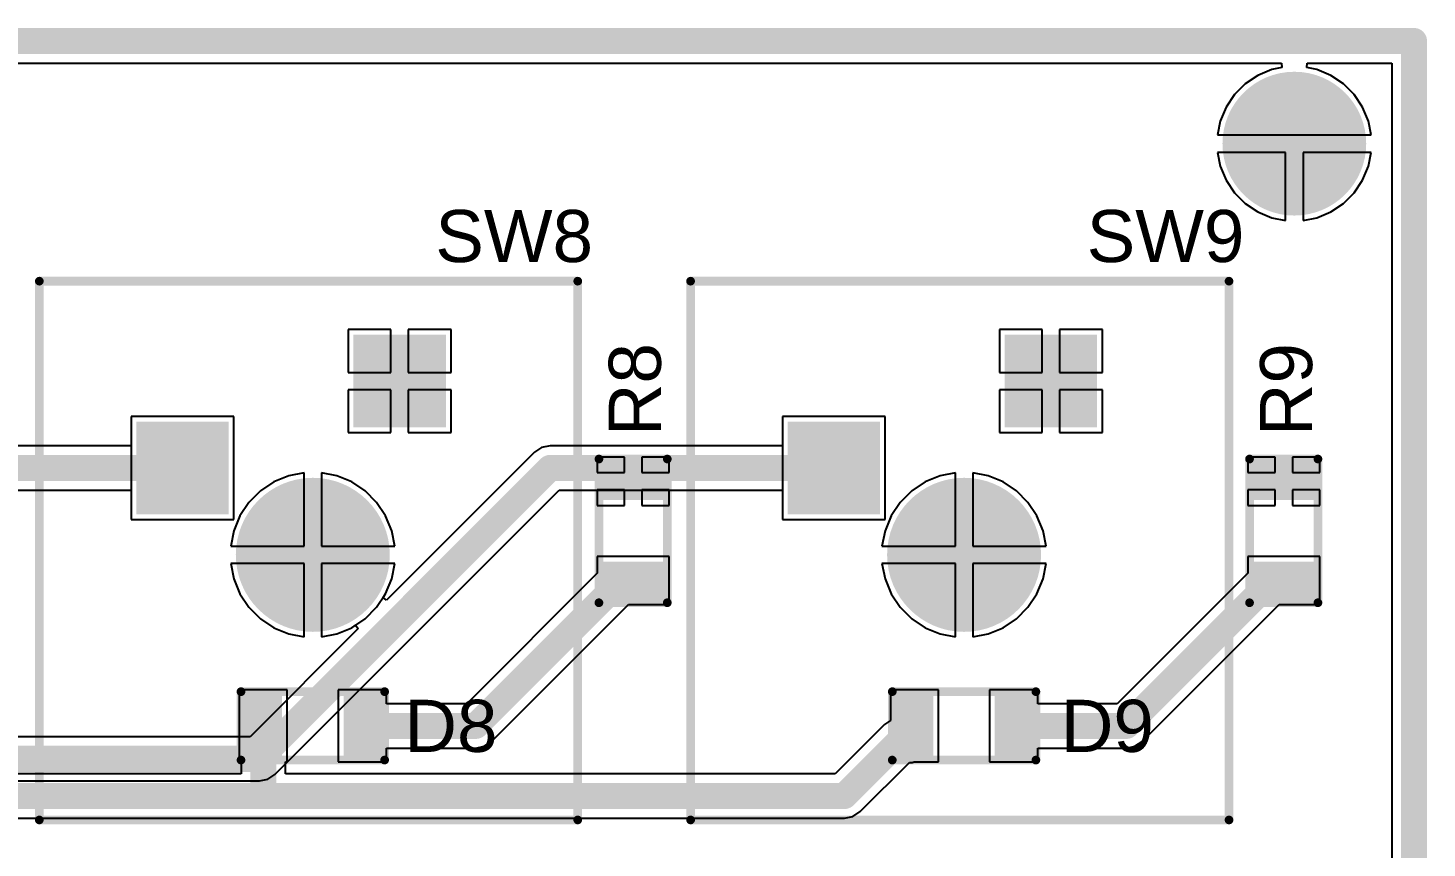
# Model space of a CAD drawing. Header units: millimetres. Extents: x -27 to 152, y -4 to 51.
# Drawn here: x 111.46 to 152.38, y 27.41 to 51.38 of the extents above; entities that cross this region are included whole.
import ezdxf

# ---------------------------------------------------------------- set-up
doc = ezdxf.new("R2010")
doc.units = ezdxf.units.MM
for name, color, linetype in [('BottomLayer', 5, 'Continuous'), ('BottomSolder', 6, 'Continuous'), ('KeepOutLayer', 6, 'Continuous'), ('MultiLayer', 9, 'Continuous'), ('PadHoleLayer', 156, 'Continuous'), ('TopLayer', 1, 'Continuous'), ('TopOverlay', 2, 'Continuous'), ('TopPaste', 8, 'Continuous'), ('TopSolder', 216, 'Continuous')]:
    doc.layers.add(name, color=color, linetype=linetype)
doc.styles.add('Arial', font='arial.ttf', dxfattribs={"height": 0.2})

# ---------------------------------------------------------------- blocks, each defined once
blk = doc.blocks.new('LED_1206_2')
at = {"layer": 'TopLayer'}
for points in [[(-1.9, 0.8), (-1, 0.8), (-1, -0.8), (-1.9, -0.8)], [(1, 0.8), (1.9, 0.8), (1.9, -0.8), (1, -0.8)]]:
    blk.add_hatch(color=1, dxfattribs=at).paths.add_polyline_path(points)
at = {"layer": 'TopPaste'}
for points in [[(-1.9, 0.8), (-1, 0.8), (-1, -0.8), (-1.9, -0.8)], [(1, 0.8), (1.9, 0.8), (1.9, -0.8), (1, -0.8)]]:
    blk.add_hatch(color=8, dxfattribs=at).paths.add_polyline_path(points)
at = {"layer": 'TopSolder'}
for points in [[(-2.002, 0.902), (-0.898, 0.902), (-0.898, -0.902), (-2.002, -0.902)], [(0.898, 0.902), (2.002, 0.902), (2.002, -0.902), (0.898, -0.902)]]:
    blk.add_hatch(color=216, dxfattribs=at).paths.add_polyline_path(points)
at = {"layer": 'TopOverlay', "const_width": 0.254}
for points in [[(-2.1, 1), (2.1, 1)], [(-2.1, -1), (-2.1, 1)], [(2.1, -1), (2.1, 1)], [(-2.1, -1), (2.1, -1)]]:
    blk.add_lwpolyline(points, dxfattribs=at)
at = {"layer": 'TopOverlay', "const_width": 0.127}
for points in [[(-2.164, 1, 1), (-2.037, 1, 1)], [(-2.164, 1, 1), (-2.037, 1, 1)], [(2.037, 1, 1), (2.164, 1, 1)], [(2.037, 1, 1), (2.164, 1, 1)], [(-2.164, -1, 1), (-2.037, -1, 1)], [(-2.164, -1, 1), (-2.037, -1, 1)], [(2.037, -1, 1), (2.164, -1, 1)], [(2.037, -1, 1), (2.164, -1, 1)]]:
    blk.add_lwpolyline(points, format="xyb", close=True, dxfattribs=at)
blk = doc.blocks.new('LED_1206_3')
at = {"layer": 'TopLayer'}
for points in [[(-1.9, 0.8), (-1, 0.8), (-1, -0.8), (-1.9, -0.8)], [(1, 0.8), (1.9, 0.8), (1.9, -0.8), (1, -0.8)]]:
    blk.add_hatch(color=1, dxfattribs=at).paths.add_polyline_path(points)
at = {"layer": 'TopPaste'}
for points in [[(-1.9, 0.8), (-1, 0.8), (-1, -0.8), (-1.9, -0.8)], [(1, 0.8), (1.9, 0.8), (1.9, -0.8), (1, -0.8)]]:
    blk.add_hatch(color=8, dxfattribs=at).paths.add_polyline_path(points)
at = {"layer": 'TopSolder'}
for points in [[(-2.002, 0.902), (-0.898, 0.902), (-0.898, -0.902), (-2.002, -0.902)], [(0.898, 0.902), (2.002, 0.902), (2.002, -0.902), (0.898, -0.902)]]:
    blk.add_hatch(color=216, dxfattribs=at).paths.add_polyline_path(points)
at = {"layer": 'TopOverlay', "const_width": 0.254}
for points in [[(-2.1, 1), (2.1, 1)], [(-2.1, -1), (-2.1, 1)], [(2.1, -1), (2.1, 1)], [(-2.1, -1), (2.1, -1)]]:
    blk.add_lwpolyline(points, dxfattribs=at)
at = {"layer": 'TopOverlay', "const_width": 0.127}
for points in [[(-2.164, 1, 1), (-2.037, 1, 1)], [(-2.164, 1, 1), (-2.037, 1, 1)], [(2.037, 1, 1), (2.164, 1, 1)], [(2.037, 1, 1), (2.164, 1, 1)], [(-2.164, -1, 1), (-2.037, -1, 1)], [(-2.164, -1, 1), (-2.037, -1, 1)], [(2.037, -1, 1), (2.164, -1, 1)], [(2.037, -1, 1), (2.164, -1, 1)]]:
    blk.add_lwpolyline(points, format="xyb", close=True, dxfattribs=at)
blk = doc.blocks.new('K__________O______16')
at = {"layer": 'BottomLayer'}
for points in [[(1.29, 6.33), (3.79, 6.33), (3.79, 3.83), (1.29, 3.83)], [(-5.06, 3.79), (-2.56, 3.79), (-2.56, 1.29), (-5.06, 1.29)]]:
    blk.add_hatch(color=5, dxfattribs=at).paths.add_polyline_path(points)
h = blk.add_hatch(color=5, dxfattribs=at)
edge = h.paths.add_edge_path()
edge.add_arc((0, 0), 2.15, 0, 360)
at = {"layer": 'BottomSolder'}
for points in [[(1.188, 6.432), (3.892, 6.432), (3.892, 3.728), (1.188, 3.728)], [(-5.162, 3.892), (-2.458, 3.892), (-2.458, 1.188), (-5.162, 1.188)]]:
    blk.add_hatch(color=6, dxfattribs=at).paths.add_polyline_path(points)
h = blk.add_hatch(color=6, dxfattribs=at)
edge = h.paths.add_edge_path()
edge.add_arc((0, 0), 2.252, 0, 360)
at = {"layer": 'MultiLayer'}
for points in [[(1.29, 6.33), (3.79, 6.33), (3.79, 3.83), (1.29, 3.83)], [(-5.06, 3.79), (-2.56, 3.79), (-2.56, 1.29), (-5.06, 1.29)]]:
    blk.add_hatch(color=9, dxfattribs=at).paths.add_polyline_path(points)
h = blk.add_hatch(color=9, dxfattribs=at)
edge = h.paths.add_edge_path()
edge.add_arc((0, 0), 2.15, 0, 360)
at = {"layer": 'PadHoleLayer'}
h = blk.add_hatch(color=156, dxfattribs=at)
edge = h.paths.add_edge_path()
edge.add_arc((2.54, 5.08), 0.75, 0, 360)
h = blk.add_hatch(color=156, dxfattribs=at)
edge = h.paths.add_edge_path()
edge.add_arc((-3.81, 2.54), 0.75, 0, 360)
h = blk.add_hatch(color=156, dxfattribs=at)
edge = h.paths.add_edge_path()
edge.add_arc((0, 0), 2.05, 0, 360)
at = {"layer": 'TopLayer'}
for points in [[(1.29, 6.33), (3.79, 6.33), (3.79, 3.83), (1.29, 3.83)], [(-5.06, 3.79), (-2.56, 3.79), (-2.56, 1.29), (-5.06, 1.29)]]:
    blk.add_hatch(color=1, dxfattribs=at).paths.add_polyline_path(points)
h = blk.add_hatch(color=1, dxfattribs=at)
edge = h.paths.add_edge_path()
edge.add_arc((0, 0), 2.15, 0, 360)
at = {"layer": 'TopSolder'}
for points in [[(1.188, 6.432), (3.892, 6.432), (3.892, 3.728), (1.188, 3.728)], [(-5.162, 3.892), (-2.458, 3.892), (-2.458, 1.188), (-5.162, 1.188)]]:
    blk.add_hatch(color=216, dxfattribs=at).paths.add_polyline_path(points)
h = blk.add_hatch(color=216, dxfattribs=at)
edge = h.paths.add_edge_path()
edge.add_arc((0, 0), 2.252, 0, 360)
at = {"layer": 'TopOverlay', "const_width": 0.254}
for points in [[(-8, -7.75), (-8, 8)], [(-8, 8), (7.75, 8)], [(7.75, -7.75), (7.75, 8)], [(-8, -7.75), (7.75, -7.75)]]:
    blk.add_lwpolyline(points, dxfattribs=at)
at = {"layer": 'TopOverlay', "const_width": 0.127}
for points in [[(-8.063, 8, 1), (-7.936, 8, 1)], [(-8.063, 8, 1), (-7.936, 8, 1)], [(7.686, 8, 1), (7.813, 8, 1)], [(7.686, 8, 1), (7.813, 8, 1)], [(-8.063, -7.75, 1), (-7.936, -7.75, 1)], [(-8.063, -7.75, 1), (-7.936, -7.75, 1)], [(7.686, -7.75, 1), (7.813, -7.75, 1)], [(7.686, -7.75, 1), (7.813, -7.75, 1)]]:
    blk.add_lwpolyline(points, format="xyb", close=True, dxfattribs=at)
blk = doc.blocks.new('K__________O______17')
at = {"layer": 'BottomLayer'}
for points in [[(1.29, 6.33), (3.79, 6.33), (3.79, 3.83), (1.29, 3.83)], [(-5.06, 3.79), (-2.56, 3.79), (-2.56, 1.29), (-5.06, 1.29)]]:
    blk.add_hatch(color=5, dxfattribs=at).paths.add_polyline_path(points)
h = blk.add_hatch(color=5, dxfattribs=at)
edge = h.paths.add_edge_path()
edge.add_arc((0, 0), 2.15, 0, 360)
at = {"layer": 'BottomSolder'}
for points in [[(1.188, 6.432), (3.892, 6.432), (3.892, 3.728), (1.188, 3.728)], [(-5.162, 3.892), (-2.458, 3.892), (-2.458, 1.188), (-5.162, 1.188)]]:
    blk.add_hatch(color=6, dxfattribs=at).paths.add_polyline_path(points)
h = blk.add_hatch(color=6, dxfattribs=at)
edge = h.paths.add_edge_path()
edge.add_arc((0, 0), 2.252, 0, 360)
at = {"layer": 'MultiLayer'}
for points in [[(1.29, 6.33), (3.79, 6.33), (3.79, 3.83), (1.29, 3.83)], [(-5.06, 3.79), (-2.56, 3.79), (-2.56, 1.29), (-5.06, 1.29)]]:
    blk.add_hatch(color=9, dxfattribs=at).paths.add_polyline_path(points)
h = blk.add_hatch(color=9, dxfattribs=at)
edge = h.paths.add_edge_path()
edge.add_arc((0, 0), 2.15, 0, 360)
at = {"layer": 'PadHoleLayer'}
h = blk.add_hatch(color=156, dxfattribs=at)
edge = h.paths.add_edge_path()
edge.add_arc((2.54, 5.08), 0.75, 0, 360)
h = blk.add_hatch(color=156, dxfattribs=at)
edge = h.paths.add_edge_path()
edge.add_arc((-3.81, 2.54), 0.75, 0, 360)
h = blk.add_hatch(color=156, dxfattribs=at)
edge = h.paths.add_edge_path()
edge.add_arc((0, 0), 2.05, 0, 360)
at = {"layer": 'TopLayer'}
for points in [[(1.29, 6.33), (3.79, 6.33), (3.79, 3.83), (1.29, 3.83)], [(-5.06, 3.79), (-2.56, 3.79), (-2.56, 1.29), (-5.06, 1.29)]]:
    blk.add_hatch(color=1, dxfattribs=at).paths.add_polyline_path(points)
h = blk.add_hatch(color=1, dxfattribs=at)
edge = h.paths.add_edge_path()
edge.add_arc((0, 0), 2.15, 0, 360)
at = {"layer": 'TopSolder'}
for points in [[(1.188, 6.432), (3.892, 6.432), (3.892, 3.728), (1.188, 3.728)], [(-5.162, 3.892), (-2.458, 3.892), (-2.458, 1.188), (-5.162, 1.188)]]:
    blk.add_hatch(color=216, dxfattribs=at).paths.add_polyline_path(points)
h = blk.add_hatch(color=216, dxfattribs=at)
edge = h.paths.add_edge_path()
edge.add_arc((0, 0), 2.252, 0, 360)
at = {"layer": 'TopOverlay', "const_width": 0.254}
for points in [[(-8, -7.75), (-8, 8)], [(-8, 8), (7.75, 8)], [(7.75, -7.75), (7.75, 8)], [(-8, -7.75), (7.75, -7.75)]]:
    blk.add_lwpolyline(points, dxfattribs=at)
at = {"layer": 'TopOverlay', "const_width": 0.127}
for points in [[(-8.063, 8, 1), (-7.936, 8, 1)], [(-8.063, 8, 1), (-7.936, 8, 1)], [(7.686, 8, 1), (7.813, 8, 1)], [(7.686, 8, 1), (7.813, 8, 1)], [(-8.063, -7.75, 1), (-7.936, -7.75, 1)], [(-8.063, -7.75, 1), (-7.936, -7.75, 1)], [(7.686, -7.75, 1), (7.813, -7.75, 1)], [(7.686, -7.75, 1), (7.813, -7.75, 1)]]:
    blk.add_lwpolyline(points, format="xyb", close=True, dxfattribs=at)
blk = doc.blocks.new('RES_1206_28')
at = {"layer": 'TopLayer'}
for points in [[(-1.9, 0.8), (-1, 0.8), (-1, -0.8), (-1.9, -0.8)], [(1, 0.8), (1.9, 0.8), (1.9, -0.8), (1, -0.8)]]:
    blk.add_hatch(color=1, dxfattribs=at).paths.add_polyline_path(points)
at = {"layer": 'TopPaste'}
for points in [[(-1.9, 0.8), (-1, 0.8), (-1, -0.8), (-1.9, -0.8)], [(1, 0.8), (1.9, 0.8), (1.9, -0.8), (1, -0.8)]]:
    blk.add_hatch(color=8, dxfattribs=at).paths.add_polyline_path(points)
at = {"layer": 'TopSolder'}
for points in [[(-2.002, 0.902), (-0.898, 0.902), (-0.898, -0.902), (-2.002, -0.902)], [(0.898, 0.902), (2.002, 0.902), (2.002, -0.902), (0.898, -0.902)]]:
    blk.add_hatch(color=216, dxfattribs=at).paths.add_polyline_path(points)
at = {"layer": 'TopOverlay', "const_width": 0.254}
for points in [[(-2.1, -1), (-2.1, 1)], [(2.1, 1), (-2.1, 1)], [(2.1, -1), (2.1, 1)], [(2.1, -1), (-2.1, -1)]]:
    blk.add_lwpolyline(points, dxfattribs=at)
at = {"layer": 'TopOverlay', "const_width": 0.127}
for points in [[(-2.164, 1, 1), (-2.037, 1, 1)], [(-2.164, 1, 1), (-2.037, 1, 1)], [(2.037, 1, 1), (2.164, 1, 1)], [(2.037, 1, 1), (2.164, 1, 1)], [(-2.164, -1, 1), (-2.037, -1, 1)], [(-2.164, -1, 1), (-2.037, -1, 1)], [(2.037, -1, 1), (2.164, -1, 1)], [(2.037, -1, 1), (2.164, -1, 1)]]:
    blk.add_lwpolyline(points, format="xyb", close=True, dxfattribs=at)
blk = doc.blocks.new('RES_1206_29')
at = {"layer": 'TopLayer'}
for points in [[(-1.9, 0.8), (-1, 0.8), (-1, -0.8), (-1.9, -0.8)], [(1, 0.8), (1.9, 0.8), (1.9, -0.8), (1, -0.8)]]:
    blk.add_hatch(color=1, dxfattribs=at).paths.add_polyline_path(points)
at = {"layer": 'TopPaste'}
for points in [[(-1.9, 0.8), (-1, 0.8), (-1, -0.8), (-1.9, -0.8)], [(1, 0.8), (1.9, 0.8), (1.9, -0.8), (1, -0.8)]]:
    blk.add_hatch(color=8, dxfattribs=at).paths.add_polyline_path(points)
at = {"layer": 'TopSolder'}
for points in [[(-2.002, 0.902), (-0.898, 0.902), (-0.898, -0.902), (-2.002, -0.902)], [(0.898, 0.902), (2.002, 0.902), (2.002, -0.902), (0.898, -0.902)]]:
    blk.add_hatch(color=216, dxfattribs=at).paths.add_polyline_path(points)
at = {"layer": 'TopOverlay', "const_width": 0.254}
for points in [[(-2.1, -1), (-2.1, 1)], [(2.1, 1), (-2.1, 1)], [(2.1, -1), (2.1, 1)], [(2.1, -1), (-2.1, -1)]]:
    blk.add_lwpolyline(points, dxfattribs=at)
at = {"layer": 'TopOverlay', "const_width": 0.127}
for points in [[(-2.164, 1, 1), (-2.037, 1, 1)], [(-2.164, 1, 1), (-2.037, 1, 1)], [(2.037, 1, 1), (2.164, 1, 1)], [(2.037, 1, 1), (2.164, 1, 1)], [(-2.164, -1, 1), (-2.037, -1, 1)], [(-2.164, -1, 1), (-2.037, -1, 1)], [(2.037, -1, 1), (2.164, -1, 1)], [(2.037, -1, 1), (2.164, -1, 1)]]:
    blk.add_lwpolyline(points, format="xyb", close=True, dxfattribs=at)

msp = doc.modelspace()

# ---------------------------------------------------------------- hatches: boundary and pattern name
at = {"layer": 'BottomLayer'}
h = msp.add_hatch(color=5, dxfattribs=at)
edge = h.paths.add_edge_path()
edge.add_arc((148.5, 48), 2, 0, 360)
at = {"layer": 'BottomSolder'}
h = msp.add_hatch(color=6, dxfattribs=at)
edge = h.paths.add_edge_path()
edge.add_arc((148.5, 48), 2.102, 0, 360)
at = {"layer": 'MultiLayer'}
h = msp.add_hatch(color=9, dxfattribs=at)
edge = h.paths.add_edge_path()
edge.add_arc((148.5, 48), 2, 0, 360)
at = {"layer": 'PadHoleLayer'}
h = msp.add_hatch(color=156, dxfattribs=at)
edge = h.paths.add_edge_path()
edge.add_arc((148.5, 48), 1.375, 0, 360)
at = {"layer": 'TopLayer'}
h = msp.add_hatch(color=1, dxfattribs=at)
edge = h.paths.add_edge_path()
edge.add_arc((148.5, 48), 2, 0, 360)
at = {"layer": 'TopSolder'}
h = msp.add_hatch(color=216, dxfattribs=at)
edge = h.paths.add_edge_path()
edge.add_arc((148.5, 48), 2.102, 0, 360)

# ---------------------------------------------------------------- linework, layer by layer
at = {"layer": 'BottomLayer'}
for p, q in [((99.877, 50.353), (148.123, 50.353)), ((148.123, 50.353), (148.135, 50.226)), ((148.865, 50.226), (148.877, 50.353)), ((148.877, 50.353), (151.353, 50.353)), ((151.353, 50.353), (151.353, -2.853)), ((147.432, 49.997), (147.063, 49.751)), ((147.843, 50.167), (147.432, 49.997)), ((148.135, 50.226), (147.843, 50.167)), ((149.157, 50.167), (148.865, 50.226)), ((149.568, 49.997), (149.157, 50.167)), ((149.937, 49.751), (149.568, 49.997)), ((147.063, 49.751), (146.749, 49.437)), ((150.251, 49.437), (149.937, 49.751)), ((146.749, 49.437), (146.503, 49.068)), ((150.497, 49.068), (150.251, 49.437)), ((146.503, 49.068), (146.333, 48.657)), ((150.667, 48.657), (150.497, 49.068)), ((146.333, 48.657), (146.252, 48.254)), ((150.748, 48.254), (150.667, 48.657)), ((146.252, 48.254), (148.5, 48.254)), ((148.5, 48.254), (150.748, 48.254)), ((148.246, 47.746), (146.252, 47.746)), ((146.252, 47.746), (146.333, 47.343)), ((148.246, 45.752), (148.246, 47.746)), ((150.748, 47.746), (148.754, 47.746)), ((148.754, 47.746), (148.754, 45.752)), ((150.667, 47.343), (150.748, 47.746)), ((146.333, 47.343), (146.503, 46.932)), ((150.497, 46.932), (150.667, 47.343)), ((146.503, 46.932), (146.749, 46.563)), ((150.251, 46.563), (150.497, 46.932)), ((146.749, 46.563), (147.063, 46.249)), ((147.063, 46.249), (147.432, 46.003)), ((149.568, 46.003), (149.937, 46.249)), ((149.937, 46.249), (150.251, 46.563)), ((147.432, 46.003), (147.843, 45.833)), ((149.157, 45.833), (149.568, 46.003)), ((147.843, 45.833), (148.246, 45.752)), ((148.754, 45.752), (149.157, 45.833)), ((122.076, 42.564), (120.826, 42.564)), ((120.826, 42.564), (120.826, 41.314)), ((122.076, 41.314), (122.076, 42.564)), ((123.834, 42.564), (122.584, 42.564)), ((122.584, 42.564), (122.584, 41.314)), ((123.834, 41.314), (123.834, 42.564)), ((141.126, 42.564), (139.876, 42.564)), ((139.876, 42.564), (139.876, 41.314)), ((141.126, 41.314), (141.126, 42.564)), ((142.884, 42.564), (141.634, 42.564)), ((141.634, 42.564), (141.634, 41.314)), ((142.884, 41.314), (142.884, 42.564)), ((120.826, 41.314), (122.076, 41.314)), ((122.584, 41.314), (123.834, 41.314)), ((139.876, 41.314), (141.126, 41.314)), ((141.634, 41.314), (142.884, 41.314)), ((122.076, 40.806), (120.826, 40.806)), ((120.826, 40.806), (120.826, 39.556)), ((122.076, 39.556), (122.076, 40.806)), ((123.834, 40.806), (122.584, 40.806)), ((122.584, 40.806), (122.584, 39.556)), ((123.834, 39.556), (123.834, 40.806)), ((141.126, 40.806), (139.876, 40.806)), ((139.876, 40.806), (139.876, 39.556)), ((141.126, 39.556), (141.126, 40.806)), ((142.884, 40.806), (141.634, 40.806)), ((141.634, 40.806), (141.634, 39.556)), ((142.884, 39.556), (142.884, 40.806)), ((117.484, 40.024), (114.476, 40.024)), ((114.476, 40.024), (114.476, 39.167)), ((117.484, 37.016), (117.484, 40.024)), ((136.534, 40.024), (133.526, 40.024)), ((133.526, 40.024), (133.526, 39.167)), ((136.534, 37.016), (136.534, 40.024)), ((120.826, 39.556), (122.076, 39.556)), ((122.584, 39.556), (123.834, 39.556)), ((139.876, 39.556), (141.126, 39.556)), ((141.634, 39.556), (142.884, 39.556)), ((114.476, 39.167), (107.48, 39.167)), ((126.272, 38.978), (121.947, 34.653)), ((126.482, 39.118), (126.272, 38.978)), ((126.73, 39.167), (126.482, 39.118)), ((133.526, 39.167), (126.73, 39.167)), ((118.651, 38.11), (118.258, 37.847)), ((119.089, 38.292), (118.651, 38.11)), ((119.536, 38.381), (119.089, 38.292)), ((119.536, 36.234), (119.536, 38.381)), ((120.491, 38.292), (120.044, 38.381)), ((120.044, 38.381), (120.044, 36.234)), ((120.929, 38.11), (120.491, 38.292)), ((121.322, 37.847), (120.929, 38.11)), ((137.701, 38.11), (137.308, 37.847)), ((138.139, 38.292), (137.701, 38.11)), ((138.586, 38.381), (138.139, 38.292)), ((138.586, 36.234), (138.586, 38.381)), ((139.541, 38.292), (139.094, 38.381)), ((139.094, 38.381), (139.094, 36.234)), ((139.979, 38.11), (139.541, 38.292)), ((140.372, 37.847), (139.979, 38.11)), ((107.748, 37.873), (114.476, 37.873)), ((114.476, 37.873), (114.476, 37.016)), ((118.258, 37.847), (117.923, 37.512)), ((118.684, 29.558), (126.998, 37.873)), ((121.657, 37.512), (121.322, 37.847)), ((126.998, 37.873), (133.526, 37.873)), ((133.526, 37.873), (133.526, 37.016)), ((137.308, 37.847), (136.973, 37.512)), ((140.707, 37.512), (140.372, 37.847)), ((117.923, 37.512), (117.66, 37.119)), ((121.92, 37.119), (121.657, 37.512)), ((136.973, 37.512), (136.71, 37.119)), ((140.97, 37.119), (140.707, 37.512)), ((114.476, 37.016), (117.484, 37.016)), ((117.66, 37.119), (117.478, 36.681)), ((122.102, 36.681), (121.92, 37.119)), ((133.526, 37.016), (136.534, 37.016)), ((136.71, 37.119), (136.528, 36.681)), ((141.152, 36.681), (140.97, 37.119)), ((117.478, 36.681), (117.389, 36.234)), ((122.191, 36.234), (122.102, 36.681)), ((136.528, 36.681), (136.439, 36.234)), ((141.241, 36.234), (141.152, 36.681)), ((117.389, 36.234), (119.536, 36.234)), ((120.044, 36.234), (122.191, 36.234)), ((136.439, 36.234), (138.586, 36.234)), ((139.094, 36.234), (141.241, 36.234)), ((119.536, 35.726), (117.389, 35.726)), ((117.389, 35.726), (117.478, 35.279)), ((119.536, 33.579), (119.536, 35.726)), ((122.191, 35.726), (120.044, 35.726)), ((120.044, 35.726), (120.044, 33.579)), ((122.102, 35.279), (122.191, 35.726)), ((138.586, 35.726), (136.439, 35.726)), ((136.439, 35.726), (136.528, 35.279)), ((138.586, 33.579), (138.586, 35.726)), ((141.241, 35.726), (139.094, 35.726)), ((139.094, 35.726), (139.094, 33.579)), ((141.152, 35.279), (141.241, 35.726)), ((117.478, 35.279), (117.66, 34.841)), ((121.92, 34.841), (122.102, 35.279)), ((136.528, 35.279), (136.71, 34.841)), ((140.97, 34.841), (141.152, 35.279)), ((117.66, 34.841), (117.923, 34.448)), ((121.849, 34.734), (121.92, 34.841)), ((136.71, 34.841), (136.973, 34.448)), ((140.707, 34.448), (140.97, 34.841)), ((117.923, 34.448), (118.258, 34.113)), ((121.947, 34.653), (121.849, 34.734)), ((136.973, 34.448), (137.308, 34.113)), ((140.372, 34.113), (140.707, 34.448)), ((118.258, 34.113), (118.651, 33.85)), ((137.308, 34.113), (137.701, 33.85)), ((139.979, 33.85), (140.372, 34.113)), ((121.117, 33.823), (117.958, 30.663)), ((118.651, 33.85), (119.089, 33.668)), ((119.089, 33.668), (119.536, 33.579)), ((120.044, 33.579), (120.491, 33.668)), ((120.491, 33.668), (120.929, 33.85)), ((120.929, 33.85), (121.036, 33.921)), ((121.036, 33.921), (121.117, 33.823)), ((137.701, 33.85), (138.139, 33.668)), ((138.139, 33.668), (138.586, 33.579)), ((139.094, 33.579), (139.541, 33.668)), ((139.541, 33.668), (139.979, 33.85)), ((117.958, 30.663), (100.705, 30.663)), ((118.474, 29.418), (118.684, 29.558)), ((69.213, 29.369), (118.226, 29.369)), ((118.226, 29.369), (118.474, 29.418))]:
    msp.add_line(p, q, dxfattribs=at)
at = {"layer": 'BottomLayer', "const_width": 0.762}
for points in [[(107.48, 38.52), (115.98, 38.52)], [(118.226, 30.016), (126.73, 38.52)], [(126.73, 38.52), (135.03, 38.52)], [(53.516, 30.016), (118.226, 30.016)]]:
    msp.add_lwpolyline(points, dxfattribs=at)
at = {"layer": 'BottomLayer', "const_width": 0.381}
for points in [[(115.789, 38.52, 1), (116.17, 38.52, 1)], [(126.539, 38.52, 1), (126.92, 38.52, 1)], [(126.539, 38.52, 1), (126.92, 38.52, 1)], [(134.839, 38.52, 1), (135.22, 38.52, 1)], [(118.036, 30.016, 1), (118.417, 30.016, 1)], [(118.036, 30.016, 1), (118.417, 30.016, 1)]]:
    msp.add_lwpolyline(points, format="xyb", close=True, dxfattribs=at)
at = {"layer": 'KeepOutLayer', "const_width": 0.762}
for points in [[(-27, 51), (152, 51)], [(152, -3.5), (152, 51)]]:
    msp.add_lwpolyline(points, dxfattribs=at)
at = {"layer": 'KeepOutLayer', "const_width": 0.381}
msp.add_lwpolyline([(151.809, 51, 1), (152.19, 51, 1)], format="xyb", close=True, dxfattribs=at)
msp.add_lwpolyline([(151.809, 51, 1), (152.19, 51, 1)], format="xyb", close=True, dxfattribs=at)
at = {"layer": 'TopLayer'}
for p, q in [((99.877, 50.353), (148.123, 50.353)), ((148.123, 50.353), (148.135, 50.226)), ((148.865, 50.226), (148.877, 50.353)), ((148.877, 50.353), (151.353, 50.353)), ((151.353, 50.353), (151.353, -2.853)), ((147.432, 49.997), (147.063, 49.751)), ((147.843, 50.167), (147.432, 49.997)), ((148.135, 50.226), (147.843, 50.167)), ((149.157, 50.167), (148.865, 50.226)), ((149.568, 49.997), (149.157, 50.167)), ((149.937, 49.751), (149.568, 49.997)), ((147.063, 49.751), (146.749, 49.437)), ((150.251, 49.437), (149.937, 49.751)), ((146.749, 49.437), (146.503, 49.068)), ((150.497, 49.068), (150.251, 49.437)), ((146.503, 49.068), (146.333, 48.657)), ((150.667, 48.657), (150.497, 49.068)), ((146.333, 48.657), (146.252, 48.254)), ((150.748, 48.254), (150.667, 48.657)), ((146.252, 48.254), (148.5, 48.254)), ((148.5, 48.254), (150.748, 48.254)), ((148.246, 47.746), (146.252, 47.746)), ((146.252, 47.746), (146.333, 47.343)), ((148.246, 45.752), (148.246, 47.746)), ((150.748, 47.746), (148.754, 47.746)), ((148.754, 47.746), (148.754, 45.752)), ((150.667, 47.343), (150.748, 47.746)), ((146.333, 47.343), (146.503, 46.932)), ((150.497, 46.932), (150.667, 47.343)), ((146.503, 46.932), (146.749, 46.563)), ((150.251, 46.563), (150.497, 46.932)), ((146.749, 46.563), (147.063, 46.249)), ((147.063, 46.249), (147.432, 46.003)), ((149.568, 46.003), (149.937, 46.249)), ((149.937, 46.249), (150.251, 46.563)), ((147.432, 46.003), (147.843, 45.833)), ((149.157, 45.833), (149.568, 46.003)), ((147.843, 45.833), (148.246, 45.752)), ((148.754, 45.752), (149.157, 45.833)), ((122.076, 42.564), (120.826, 42.564)), ((120.826, 42.564), (120.826, 41.314)), ((122.076, 41.314), (122.076, 42.564)), ((123.834, 42.564), (122.584, 42.564)), ((122.584, 42.564), (122.584, 41.314)), ((123.834, 41.314), (123.834, 42.564)), ((141.126, 42.564), (139.876, 42.564)), ((139.876, 42.564), (139.876, 41.314)), ((141.126, 41.314), (141.126, 42.564)), ((142.884, 42.564), (141.634, 42.564)), ((141.634, 42.564), (141.634, 41.314)), ((142.884, 41.314), (142.884, 42.564)), ((120.826, 41.314), (122.076, 41.314)), ((122.584, 41.314), (123.834, 41.314)), ((139.876, 41.314), (141.126, 41.314)), ((141.634, 41.314), (142.884, 41.314)), ((122.076, 40.806), (120.826, 40.806)), ((120.826, 40.806), (120.826, 39.556)), ((122.076, 39.556), (122.076, 40.806)), ((123.834, 40.806), (122.584, 40.806)), ((122.584, 40.806), (122.584, 39.556)), ((123.834, 39.556), (123.834, 40.806)), ((141.126, 40.806), (139.876, 40.806)), ((139.876, 40.806), (139.876, 39.556)), ((141.126, 39.556), (141.126, 40.806)), ((142.884, 40.806), (141.634, 40.806)), ((141.634, 40.806), (141.634, 39.556)), ((142.884, 39.556), (142.884, 40.806)), ((117.484, 40.024), (114.476, 40.024)), ((114.476, 40.024), (114.476, 37.016)), ((117.484, 37.016), (117.484, 40.024)), ((136.534, 40.024), (133.526, 40.024)), ((133.526, 40.024), (133.526, 37.016)), ((136.534, 37.016), (136.534, 40.024)), ((120.826, 39.556), (122.076, 39.556)), ((122.584, 39.556), (123.834, 39.556)), ((139.876, 39.556), (141.126, 39.556)), ((141.634, 39.556), (142.884, 39.556)), ((128.905, 38.834), (128.105, 38.834)), ((128.105, 38.834), (128.105, 38.384)), ((128.905, 38.384), (128.905, 38.834)), ((130.213, 38.834), (129.413, 38.834)), ((129.413, 38.834), (129.413, 38.384)), ((130.213, 38.384), (130.213, 38.834)), ((147.936, 38.834), (147.136, 38.834)), ((147.136, 38.834), (147.136, 38.384)), ((147.936, 38.384), (147.936, 38.834)), ((149.244, 38.834), (148.444, 38.834)), ((148.444, 38.834), (148.444, 38.384)), ((149.244, 38.384), (149.244, 38.834)), ((118.651, 38.11), (118.258, 37.847)), ((119.089, 38.292), (118.651, 38.11)), ((119.536, 38.381), (119.089, 38.292)), ((119.536, 36.234), (119.536, 38.381)), ((120.491, 38.292), (120.044, 38.381)), ((120.044, 38.381), (120.044, 36.234)), ((120.929, 38.11), (120.491, 38.292)), ((121.322, 37.847), (120.929, 38.11)), ((128.105, 38.384), (128.905, 38.384)), ((129.413, 38.384), (130.213, 38.384)), ((137.701, 38.11), (137.308, 37.847)), ((138.139, 38.292), (137.701, 38.11)), ((138.586, 38.381), (138.139, 38.292)), ((138.586, 36.234), (138.586, 38.381)), ((139.541, 38.292), (139.094, 38.381)), ((139.094, 38.381), (139.094, 36.234)), ((139.979, 38.11), (139.541, 38.292)), ((140.372, 37.847), (139.979, 38.11)), ((147.136, 38.384), (147.936, 38.384)), ((148.444, 38.384), (149.244, 38.384)), ((118.258, 37.847), (117.923, 37.512)), ((121.657, 37.512), (121.322, 37.847)), ((128.905, 37.876), (128.105, 37.876)), ((128.105, 37.876), (128.105, 37.426)), ((128.905, 37.426), (128.905, 37.876)), ((130.213, 37.876), (129.413, 37.876)), ((129.413, 37.876), (129.413, 37.426)), ((130.213, 37.426), (130.213, 37.876)), ((137.308, 37.847), (136.973, 37.512)), ((140.707, 37.512), (140.372, 37.847)), ((147.936, 37.876), (147.136, 37.876)), ((147.136, 37.876), (147.136, 37.426)), ((147.936, 37.426), (147.936, 37.876)), ((149.244, 37.876), (148.444, 37.876)), ((148.444, 37.876), (148.444, 37.426)), ((149.244, 37.426), (149.244, 37.876)), ((117.923, 37.512), (117.66, 37.119)), ((121.92, 37.119), (121.657, 37.512)), ((128.105, 37.426), (128.905, 37.426)), ((129.413, 37.426), (130.213, 37.426)), ((136.973, 37.512), (136.71, 37.119)), ((140.97, 37.119), (140.707, 37.512)), ((147.136, 37.426), (147.936, 37.426)), ((148.444, 37.426), (149.244, 37.426)), ((114.476, 37.016), (117.484, 37.016)), ((117.66, 37.119), (117.478, 36.681)), ((122.102, 36.681), (121.92, 37.119)), ((133.526, 37.016), (136.534, 37.016)), ((136.71, 37.119), (136.528, 36.681)), ((141.152, 36.681), (140.97, 37.119)), ((117.478, 36.681), (117.389, 36.234)), ((122.191, 36.234), (122.102, 36.681)), ((136.528, 36.681), (136.439, 36.234)), ((141.241, 36.234), (141.152, 36.681)), ((117.389, 36.234), (119.536, 36.234)), ((120.044, 36.234), (122.191, 36.234)), ((136.439, 36.234), (138.586, 36.234)), ((139.094, 36.234), (141.241, 36.234)), ((119.536, 35.726), (117.389, 35.726)), ((117.389, 35.726), (117.478, 35.279)), ((119.536, 33.579), (119.536, 35.726)), ((122.191, 35.726), (120.044, 35.726)), ((120.044, 35.726), (120.044, 33.579)), ((122.102, 35.279), (122.191, 35.726)), ((130.213, 35.934), (128.105, 35.934)), ((128.105, 35.934), (128.105, 35.442)), ((130.213, 34.526), (130.213, 35.934)), ((138.586, 35.726), (136.439, 35.726)), ((136.439, 35.726), (136.528, 35.279)), ((138.586, 33.579), (138.586, 35.726)), ((141.241, 35.726), (139.094, 35.726)), ((139.094, 35.726), (139.094, 33.579)), ((141.152, 35.279), (141.241, 35.726)), ((149.244, 35.934), (147.136, 35.934)), ((147.136, 35.934), (147.136, 35.442)), ((149.244, 34.526), (149.244, 35.934)), ((117.478, 35.279), (117.66, 34.841)), ((121.92, 34.841), (122.102, 35.279)), ((128.105, 35.442), (124.291, 31.627)), ((136.528, 35.279), (136.71, 34.841)), ((140.97, 34.841), (141.152, 35.279)), ((147.136, 35.442), (143.322, 31.627)), ((117.66, 34.841), (117.923, 34.448)), ((121.657, 34.448), (121.92, 34.841)), ((136.71, 34.841), (136.973, 34.448)), ((140.707, 34.448), (140.97, 34.841)), ((117.923, 34.448), (118.258, 34.113)), ((121.322, 34.113), (121.657, 34.448)), ((125.017, 30.522), (129.02, 34.526)), ((129.02, 34.526), (130.213, 34.526)), ((136.973, 34.448), (137.308, 34.113)), ((140.372, 34.113), (140.707, 34.448)), ((144.048, 30.522), (148.052, 34.526)), ((148.052, 34.526), (149.244, 34.526)), ((118.258, 34.113), (118.651, 33.85)), ((120.929, 33.85), (121.322, 34.113)), ((137.308, 34.113), (137.701, 33.85)), ((139.979, 33.85), (140.372, 34.113)), ((118.651, 33.85), (119.089, 33.668)), ((119.089, 33.668), (119.536, 33.579)), ((120.044, 33.579), (120.491, 33.668)), ((120.491, 33.668), (120.929, 33.85)), ((137.701, 33.85), (138.139, 33.668)), ((138.139, 33.668), (138.586, 33.579)), ((139.094, 33.579), (139.541, 33.668)), ((139.541, 33.668), (139.979, 33.85)), ((119.044, 32.034), (117.636, 32.034)), ((117.636, 32.034), (117.636, 29.926)), ((119.044, 29.926), (119.044, 32.034)), ((121.944, 32.034), (120.536, 32.034)), ((120.536, 32.034), (120.536, 29.926)), ((121.944, 31.627), (121.944, 32.034)), ((138.094, 32.034), (136.686, 32.034)), ((136.686, 32.034), (136.686, 31.134)), ((138.094, 29.926), (138.094, 32.034)), ((140.994, 32.034), (139.586, 32.034)), ((139.586, 32.034), (139.586, 29.926)), ((140.994, 31.627), (140.994, 32.034)), ((124.291, 31.627), (121.944, 31.627)), ((143.322, 31.627), (140.994, 31.627)), ((136.686, 31.134), (136.513, 31.019)), ((136.513, 31.019), (135.072, 29.577)), ((121.944, 29.926), (121.944, 30.333)), ((121.944, 30.333), (124.559, 30.333)), ((124.559, 30.333), (124.807, 30.382)), ((124.807, 30.382), (125.017, 30.522)), ((140.994, 29.926), (140.994, 30.333)), ((140.994, 30.333), (143.59, 30.333)), ((143.59, 30.333), (143.838, 30.382)), ((143.838, 30.382), (144.048, 30.522)), ((117.636, 29.926), (117.693, 29.926)), ((117.693, 29.926), (117.693, 29.577)), ((118.987, 29.577), (118.987, 29.926)), ((118.987, 29.926), (119.044, 29.926)), ((120.536, 29.926), (121.944, 29.926)), ((135.798, 28.472), (137.239, 29.914)), ((137.239, 29.914), (137.321, 29.914)), ((137.321, 29.914), (137.384, 29.926)), ((137.384, 29.926), (138.094, 29.926)), ((139.586, 29.926), (140.994, 29.926)), ((117.693, 29.577), (99.937, 29.577)), ((135.072, 29.577), (118.987, 29.577)), ((109.525, 28.283), (135.34, 28.283)), ((135.34, 28.283), (135.588, 28.332)), ((135.588, 28.332), (135.798, 28.472))]:
    msp.add_line(p, q, dxfattribs=at)
at = {"layer": 'TopLayer', "const_width": 0.762}
for points in [[(124.559, 30.98), (128.809, 35.23)], [(128.809, 35.23), (129.159, 35.23)], [(143.59, 30.98), (147.84, 35.23)], [(147.84, 35.23), (148.19, 35.23)], [(118.34, 29.03), (118.34, 30.98)], [(121.24, 30.98), (124.559, 30.98)], [(137.39, 30.63), (137.39, 30.98)], [(140.29, 30.98), (143.59, 30.98)], [(135.34, 28.93), (136.971, 30.561)], [(136.971, 30.561), (137.321, 30.561)], [(137.321, 30.561), (137.39, 30.63)], [(108.877, 28.93), (118.44, 28.93)], [(118.34, 29.03), (118.44, 28.93)], [(118.44, 28.93), (135.34, 28.93)]]:
    msp.add_lwpolyline(points, dxfattribs=at)
at = {"layer": 'TopLayer', "const_width": 0.381}
for points in [[(128.618, 35.23, 1), (128.999, 35.23, 1)], [(128.618, 35.23, 1), (128.999, 35.23, 1)], [(128.968, 35.23, 1), (129.349, 35.23, 1)], [(147.649, 35.23, 1), (148.03, 35.23, 1)], [(147.649, 35.23, 1), (148.03, 35.23, 1)], [(147.999, 35.23, 1), (148.38, 35.23, 1)], [(118.149, 30.98, 1), (118.53, 30.98, 1)], [(121.049, 30.98, 1), (121.43, 30.98, 1)], [(124.368, 30.98, 1), (124.749, 30.98, 1)], [(124.368, 30.98, 1), (124.749, 30.98, 1)], [(137.199, 30.98, 1), (137.58, 30.98, 1)], [(140.099, 30.98, 1), (140.48, 30.98, 1)], [(143.399, 30.98, 1), (143.78, 30.98, 1)], [(143.399, 30.98, 1), (143.78, 30.98, 1)], [(136.78, 30.561, 1), (137.161, 30.561, 1)], [(136.78, 30.561, 1), (137.161, 30.561, 1)], [(137.13, 30.561, 1), (137.511, 30.561, 1)], [(137.13, 30.561, 1), (137.511, 30.561, 1)], [(137.199, 30.63, 1), (137.58, 30.63, 1)], [(137.199, 30.63, 1), (137.58, 30.63, 1)], [(118.149, 29.03, 1), (118.53, 29.03, 1)], [(118.149, 29.03, 1), (118.53, 29.03, 1)], [(118.249, 28.93, 1), (118.63, 28.93, 1)], [(118.249, 28.93, 1), (118.63, 28.93, 1)], [(118.249, 28.93, 1), (118.63, 28.93, 1)], [(135.149, 28.93, 1), (135.53, 28.93, 1)], [(135.149, 28.93, 1), (135.53, 28.93, 1)]]:
    msp.add_lwpolyline(points, format="xyb", close=True, dxfattribs=at)

# ---------------------------------------------------------------- block references
for name, p in [('K__________O______17', (119.79, 35.98)), ('K__________O______16', (138.84, 35.98)), ('LED_1206_3', (119.79, 30.98)), ('LED_1206_2', (138.84, 30.98))]:
    msp.add_blockref(name, p)
at = {"rotation": 270}
for name, p in [('RES_1206_29', (129.159, 36.68)), ('RES_1206_28', (148.19, 36.68))]:
    msp.add_blockref(name, p, dxfattribs=at)

# ---------------------------------------------------------------- texts
at = {"layer": 'TopOverlay', "style": 'Arial'}
for s, p in [('SW8', (123.374, 44.538)), ('SW9', (142.426, 44.538)), ('D8', (122.47, 30.218)), ('D9', (141.67, 30.218))]:
    msp.add_text(s, height=1.524, dxfattribs=at).set_placement(p)
for s, p in [('R8', (129.971, 39.45)), ('R9', (149.021, 39.45))]:
    msp.add_text(s, height=1.524, rotation=90, dxfattribs=at).set_placement(p)

doc.saveas('drawing.dxf')
